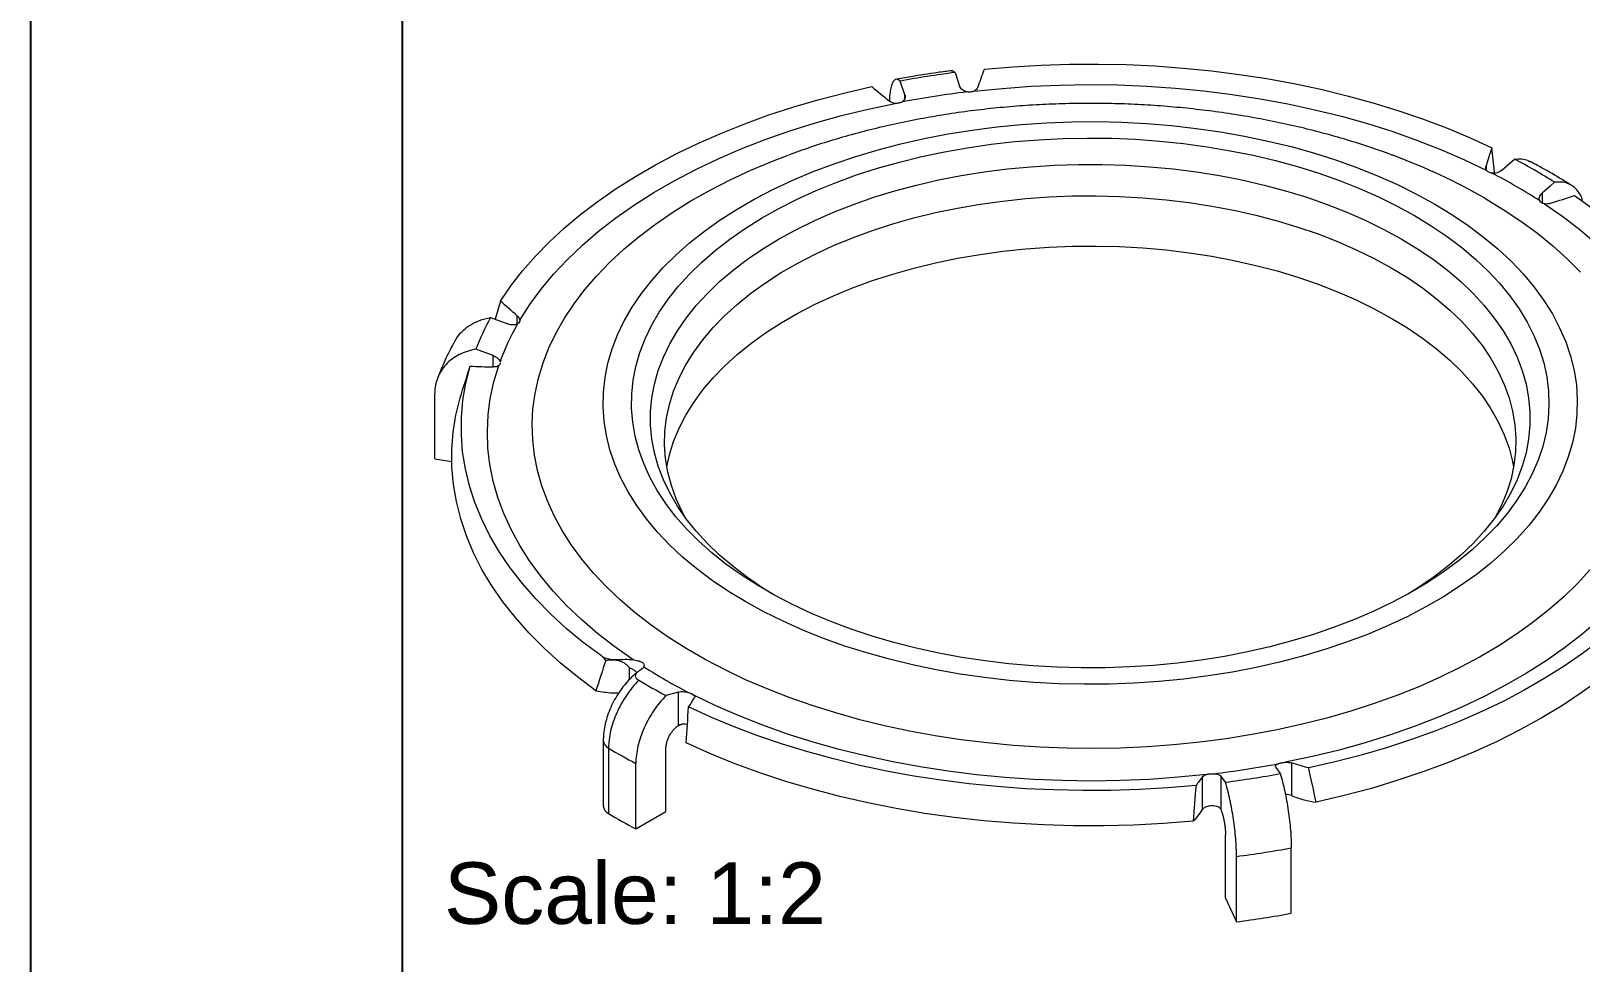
# Model space of a CAD drawing. Header units: millimetres. Extents: x 4187 to 4443, y 1230 to 1589.
# Drawn here: x 4186.7 to 4293.1, y 1303.1 to 1367.1 of the extents above; entities that cross this region are included whole.
import ezdxf

# ---------------------------------------------------------------- set-up
doc = ezdxf.new("R2010")
doc.units = ezdxf.units.MM
doc.styles.get("Standard").update_dxf_attribs({"font": 'arial.ttf'})

msp = doc.modelspace()

# ---------------------------------------------------------------- linework, layer by layer
at = {"color": 135, "lineweight": 25}
msp.add_line((4186.694, 1230.315), (4186.694, 1588.758), dxfattribs=at)
msp.add_line((4212.206, 1582.38), (4212.206, 1236.693))
at = {"color": 7, "linetype": 'Continuous', "lineweight": 15}
for p, q in [((4246.744, 1362.688), (4246.426, 1363.629)), ((4250.194, 1364.212), (4250.511, 1363.271)), ((4287.232, 1357.301), (4287.26, 1357.394)), ((4218.951, 1348.508), (4218.597, 1347.264)), ((4218.281, 1347.381), (4219.465, 1346.94)), ((4218.456, 1344.766), (4217.272, 1345.207)), ((4214.444, 1337.683), (4214.444, 1342.174)), ((4214.444, 1337.683), (4215.614, 1337.502)), ((4231.198, 1321.662), (4230.331, 1321.42)), ((4231.198, 1319.368), (4231.198, 1321.662)), ((4226.016, 1318.331), (4226.016, 1313.84)), ((4226.384, 1317.808), (4226.384, 1313.317)), ((4230.331, 1313.458), (4230.331, 1317.808)), ((4273.308, 1316.792), (4273.308, 1314.545)), ((4228.261, 1312.263), (4228.261, 1316.754)), ((4267.209, 1313.601), (4267.209, 1315.849)), ((4268.461, 1315.898), (4268.461, 1313.604)), ((4268.779, 1315.472), (4268.461, 1315.898)), ((4272.229, 1316.48), (4272.546, 1316.055)), ((4228.261, 1312.263), (4230.331, 1313.458)), ((4268.779, 1307.511), (4268.779, 1311.861)), ((4273.303, 1306.461), (4273.303, 1310.952)), ((4269.536, 1305.879), (4269.536, 1310.37)), ((4268.779, 1307.511), (4269.536, 1305.879))]:
    msp.add_line(p, q, dxfattribs=at)
at = {"color": 8, "linetype": 'Continuous', "lineweight": 15}
for p, q in [((4246.744, 1362.456), (4246.744, 1362.688)), ((4286.684, 1357.808), (4286.684, 1357.595)), ((4290.532, 1355.915), (4290.532, 1355.256)), ((4220.1, 1346.944), (4220.1, 1347.509)), ((4218.456, 1343.988), (4218.456, 1344.766)), ((4227.823, 1322.524), (4227.823, 1323.302))]:
    msp.add_line(p, q, dxfattribs=at)
at = {"color": 7, "linetype": 'Continuous', "lineweight": 15, "flags": 128}
for points in [[(4252.218, 1364.44), (4254.157, 1364.605), (4256.107, 1364.719), (4258.063, 1364.782), (4260.023, 1364.794), (4261.982, 1364.754), (4263.935, 1364.663), (4265.879, 1364.521), (4267.81, 1364.328), (4269.724, 1364.085), (4271.617, 1363.793), (4273.485, 1363.451), (4275.324, 1363.06), (4277.131, 1362.622), (4278.901, 1362.137), (4280.632, 1361.606), (4282.319, 1361.03), (4283.959, 1360.411), (4285.549, 1359.749), (4287.085, 1359.047)], [(4218.951, 1348.508), (4219.673, 1349.559), (4220.477, 1350.591), (4221.361, 1351.601), (4222.324, 1352.586), (4223.362, 1353.546), (4224.475, 1354.477), (4225.66, 1355.378), (4226.915, 1356.247), (4228.236, 1357.082), (4229.622, 1357.882), (4231.069, 1358.645), (4232.575, 1359.369), (4234.136, 1360.054), (4235.749, 1360.696), (4237.41, 1361.296), (4239.117, 1361.851), (4240.866, 1362.362), (4242.654, 1362.826), (4244.475, 1363.243)], [(4251.49, 1362.932), (4253.45, 1363.126), (4255.424, 1363.266), (4257.407, 1363.351), (4259.395, 1363.382), (4261.383, 1363.357), (4263.366, 1363.276), (4265.341, 1363.142), (4267.302, 1362.952), (4269.246, 1362.709), (4271.167, 1362.411), (4273.06, 1362.061), (4274.923, 1361.659), (4276.75, 1361.206), (4278.537, 1360.703), (4280.281, 1360.151), (4281.976, 1359.551), (4283.62, 1358.905), (4285.208, 1358.214), (4286.737, 1357.48)], [(4220.282, 1347.2), (4220.971, 1348.277), (4221.747, 1349.334), (4222.611, 1350.368), (4223.56, 1351.377), (4224.592, 1352.358), (4225.704, 1353.31), (4226.893, 1354.23), (4228.158, 1355.116), (4229.495, 1355.966), (4230.901, 1356.777), (4232.373, 1357.549), (4233.908, 1358.279), (4235.501, 1358.966), (4237.15, 1359.608), (4238.85, 1360.204), (4240.598, 1360.751), (4242.389, 1361.25), (4244.219, 1361.699), (4246.085, 1362.096)], [(4283.156, 1355.179), (4284.344, 1354.457), (4285.465, 1353.701), (4286.517, 1352.913), (4287.498, 1352.095), (4288.404, 1351.248), (4289.234, 1350.376), (4289.985, 1349.48), (4290.655, 1348.563), (4291.242, 1347.628), (4291.745, 1346.676), (4292.162, 1345.71), (4292.493, 1344.734), (4292.737, 1343.749), (4292.892, 1342.757), (4292.958, 1341.763), (4292.936, 1340.768), (4292.825, 1339.775), (4292.626, 1338.786), (4292.339, 1337.805), (4291.964, 1336.834), (4291.504, 1335.875), (4290.959, 1334.931), (4290.33, 1334.004), (4289.619, 1333.098), (4288.829, 1332.213), (4287.96, 1331.354), (4287.017, 1330.521), (4286, 1329.717), (4284.913, 1328.945), (4283.758, 1328.206), (4282.539, 1327.502), (4281.259, 1326.836), (4279.921, 1326.208), (4278.529, 1325.621), (4277.087, 1325.076), (4275.598, 1324.575), (4274.066, 1324.119), (4272.495, 1323.709), (4270.89, 1323.346), (4269.255, 1323.031), (4267.594, 1322.765), (4265.911, 1322.549), (4264.211, 1322.383), (4262.499, 1322.268), (4260.779, 1322.204), (4259.055, 1322.191), (4257.333, 1322.23), (4255.616, 1322.319), (4253.909, 1322.46), (4252.217, 1322.651), (4250.545, 1322.892), (4248.896, 1323.182), (4247.275, 1323.521), (4245.687, 1323.908), (4244.135, 1324.341), (4242.624, 1324.82), (4241.158, 1325.343), (4239.74, 1325.91), (4238.375, 1326.517), (4237.066, 1327.164), (4235.816, 1327.85), (4234.629, 1328.571), (4233.507, 1329.327), (4232.455, 1330.115), (4231.474, 1330.934), (4230.568, 1331.78), (4229.738, 1332.652), (4228.988, 1333.548), (4228.318, 1334.465), (4227.73, 1335.401), (4227.227, 1336.353), (4226.81, 1337.318), (4226.479, 1338.295), (4226.236, 1339.28), (4226.08, 1340.271), (4226.014, 1341.265), (4226.036, 1342.261), (4226.147, 1343.254), (4226.346, 1344.242), (4226.633, 1345.223), (4227.008, 1346.195), (4227.468, 1347.154), (4228.014, 1348.098), (4228.642, 1349.024), (4229.353, 1349.931), (4230.143, 1350.815), (4231.012, 1351.675), (4231.956, 1352.508), (4232.972, 1353.311), (4234.06, 1354.084), (4235.214, 1354.823), (4236.433, 1355.526), (4237.713, 1356.193), (4239.051, 1356.82), (4240.443, 1357.407), (4241.885, 1357.952), (4243.374, 1358.453), (4244.906, 1358.91), (4246.477, 1359.32), (4248.082, 1359.683), (4249.717, 1359.998), (4251.378, 1360.264), (4253.061, 1360.48), (4254.761, 1360.645), (4256.473, 1360.761), (4258.193, 1360.825), (4259.917, 1360.837), (4261.64, 1360.799), (4263.356, 1360.709), (4265.063, 1360.569), (4266.755, 1360.378), (4268.427, 1360.137), (4270.076, 1359.846), (4271.697, 1359.507), (4273.285, 1359.121), (4274.837, 1358.687), (4276.348, 1358.208), (4277.814, 1357.685), (4279.232, 1357.119), (4280.597, 1356.511), (4281.907, 1355.864), (4283.156, 1355.179)], [(4281.778, 1354.383), (4282.923, 1353.686), (4284.003, 1352.955), (4285.015, 1352.192), (4285.955, 1351.399), (4286.822, 1350.579), (4287.613, 1349.734), (4288.325, 1348.865), (4288.957, 1347.976), (4289.506, 1347.069), (4289.973, 1346.147), (4290.354, 1345.212), (4290.649, 1344.266), (4290.857, 1343.313), (4290.977, 1342.355), (4291.01, 1341.394), (4290.955, 1340.434), (4290.813, 1339.477), (4290.583, 1338.525), (4290.266, 1337.582), (4289.864, 1336.65), (4289.377, 1335.731), (4288.806, 1334.828), (4288.154, 1333.944), (4287.422, 1333.081), (4286.613, 1332.242), (4285.727, 1331.428), (4284.768, 1330.643), (4283.739, 1329.888), (4282.643, 1329.165), (4281.481, 1328.477), (4280.259, 1327.825), (4278.979, 1327.211), (4277.644, 1326.637), (4276.258, 1326.105), (4274.826, 1325.615), (4273.351, 1325.17), (4271.838, 1324.77), (4270.29, 1324.417), (4268.712, 1324.112), (4267.108, 1323.855), (4265.483, 1323.648), (4263.841, 1323.49), (4262.188, 1323.382), (4260.526, 1323.325), (4258.862, 1323.319), (4257.199, 1323.363), (4255.543, 1323.458), (4253.898, 1323.603), (4252.268, 1323.799), (4250.659, 1324.043), (4249.074, 1324.337), (4247.518, 1324.678), (4245.996, 1325.066), (4244.511, 1325.5), (4243.068, 1325.978), (4241.67, 1326.5), (4240.322, 1327.064), (4239.028, 1327.668), (4237.791, 1328.31), (4236.614, 1328.99), (4235.501, 1329.704), (4234.455, 1330.451), (4233.478, 1331.229), (4232.574, 1332.036), (4231.745, 1332.869), (4230.993, 1333.726), (4230.321, 1334.605), (4229.73, 1335.504), (4229.222, 1336.418), (4228.798, 1337.348), (4228.46, 1338.288), (4228.209, 1339.238), (4228.044, 1340.194), (4227.967, 1341.154), (4227.978, 1342.115), (4228.077, 1343.074), (4228.263, 1344.029), (4228.537, 1344.976), (4228.896, 1345.914), (4229.341, 1346.84), (4229.87, 1347.751), (4230.482, 1348.645), (4231.174, 1349.519), (4231.945, 1350.37), (4232.793, 1351.197), (4233.715, 1351.996), (4234.71, 1352.767), (4235.773, 1353.506), (4236.902, 1354.212), (4238.095, 1354.882), (4239.346, 1355.515), (4240.654, 1356.109), (4242.015, 1356.663), (4243.424, 1357.174), (4244.878, 1357.642), (4246.373, 1358.064), (4247.904, 1358.441), (4249.468, 1358.77), (4251.059, 1359.051), (4252.674, 1359.283), (4254.308, 1359.466), (4255.956, 1359.599), (4257.615, 1359.681), (4259.278, 1359.713), (4260.942, 1359.694), (4262.602, 1359.624), (4264.253, 1359.504), (4265.891, 1359.334), (4267.511, 1359.114), (4269.109, 1358.845), (4270.68, 1358.527), (4272.22, 1358.163), (4273.724, 1357.751), (4275.188, 1357.295), (4276.609, 1356.795), (4277.982, 1356.252), (4279.304, 1355.668), (4280.57, 1355.044), (4281.778, 1354.383)], [(4293.822, 1330.061), (4292.963, 1329.122), (4292.028, 1328.208), (4291.017, 1327.32), (4289.935, 1326.462), (4288.782, 1325.635), (4287.561, 1324.841), (4286.277, 1324.081), (4284.93, 1323.358), (4283.525, 1322.672), (4282.065, 1322.027), (4280.553, 1321.422), (4278.992, 1320.861), (4277.386, 1320.343), (4275.74, 1319.87), (4274.056, 1319.443), (4272.338, 1319.063), (4270.591, 1318.732), (4268.818, 1318.449), (4267.024, 1318.215), (4265.213, 1318.031), (4263.388, 1317.898), (4261.554, 1317.815), (4259.716, 1317.783), (4257.877, 1317.803), (4256.042, 1317.872), (4254.215, 1317.993), (4252.399, 1318.164), (4250.601, 1318.385), (4248.822, 1318.656), (4247.068, 1318.976), (4245.343, 1319.344), (4243.65, 1319.759), (4241.994, 1320.22), (4240.378, 1320.727), (4238.805, 1321.278), (4237.281, 1321.872), (4235.807, 1322.507), (4234.388, 1323.183), (4233.027, 1323.896), (4231.726, 1324.647), (4230.489, 1325.433), (4229.319, 1326.252), (4228.219, 1327.103), (4227.19, 1327.983), (4226.236, 1328.891), (4225.358, 1329.824), (4224.558, 1330.78), (4223.839, 1331.757), (4223.202, 1332.753), (4222.649, 1333.766), (4222.18, 1334.792), (4221.797, 1335.831), (4221.5, 1336.879), (4221.291, 1337.934), (4221.17, 1338.993), (4221.137, 1340.055), (4221.192, 1341.116), (4221.335, 1342.175), (4221.566, 1343.228), (4221.884, 1344.274), (4222.289, 1345.309), (4222.779, 1346.333), (4223.354, 1347.341), (4224.011, 1348.333), (4224.751, 1349.305), (4225.57, 1350.256), (4226.467, 1351.183), (4227.44, 1352.083), (4228.487, 1352.956), (4229.606, 1353.799), (4230.792, 1354.611), (4232.045, 1355.388), (4233.361, 1356.13), (4234.737, 1356.834), (4236.171, 1357.499), (4237.657, 1358.125), (4238.738, 1358.541)], [(4237.66, 1328.382), (4236.988, 1328.801), (4235.928, 1329.521), (4234.938, 1330.273), (4234.019, 1331.056), (4233.175, 1331.865), (4232.408, 1332.7), (4231.721, 1333.558), (4231.115, 1334.436), (4230.592, 1335.331), (4230.155, 1336.242), (4229.803, 1337.165), (4229.538, 1338.097), (4229.361, 1339.037), (4229.272, 1339.98), (4229.272, 1340.925), (4229.361, 1341.869), (4229.538, 1342.808), (4229.803, 1343.741), (4230.155, 1344.664), (4230.592, 1345.574), (4231.115, 1346.47), (4231.721, 1347.348), (4232.408, 1348.205), (4233.175, 1349.04), (4234.019, 1349.85), (4234.938, 1350.632), (4235.928, 1351.384), (4236.988, 1352.105), (4238.114, 1352.791), (4239.302, 1353.441), (4240.55, 1354.052), (4241.853, 1354.624), (4243.208, 1355.155), (4244.611, 1355.642), (4246.057, 1356.084), (4247.542, 1356.481), (4249.063, 1356.831), (4250.614, 1357.133), (4252.192, 1357.386), (4253.79, 1357.589), (4255.406, 1357.742), (4257.033, 1357.844), (4258.668, 1357.895), (4260.305, 1357.895), (4261.939, 1357.844), (4263.566, 1357.742), (4265.182, 1357.589), (4266.781, 1357.386), (4268.358, 1357.133), (4269.909, 1356.831), (4271.43, 1356.481), (4272.915, 1356.084), (4274.362, 1355.642), (4275.764, 1355.155), (4277.119, 1354.624), (4278.422, 1354.052), (4279.67, 1353.441), (4280.858, 1352.791)], [(4287.774, 1357.507), (4288.331, 1357.994), (4288.641, 1358.265)], [(4291.399, 1356.673), (4291.088, 1356.402), (4290.532, 1355.915)], [(4231.698, 1333.588), (4231.452, 1334.042), (4231.035, 1334.941), (4230.704, 1335.852), (4230.461, 1336.772), (4230.305, 1337.698), (4230.239, 1338.628), (4230.261, 1339.558), (4230.372, 1340.487), (4230.571, 1341.41), (4230.859, 1342.326), (4231.233, 1343.231), (4231.693, 1344.123), (4232.237, 1344.999), (4232.864, 1345.856), (4233.572, 1346.692), (4234.359, 1347.504), (4235.222, 1348.29), (4236.158, 1349.047), (4237.166, 1349.774), (4238.241, 1350.467), (4239.381, 1351.125), (4240.582, 1351.746), (4241.84, 1352.327), (4243.152, 1352.868), (4244.513, 1353.366), (4245.92, 1353.82), (4247.369, 1354.229), (4248.853, 1354.591), (4250.371, 1354.905), (4251.916, 1355.171), (4253.484, 1355.387), (4255.07, 1355.553), (4256.669, 1355.668), (4258.277, 1355.732), (4259.889, 1355.745), (4261.5, 1355.706), (4263.104, 1355.616), (4264.698, 1355.476), (4266.275, 1355.285), (4267.832, 1355.044), (4269.364, 1354.754), (4270.865, 1354.416), (4272.333, 1354.03), (4273.761, 1353.599), (4275.145, 1353.123), (4276.483, 1352.603), (4277.768, 1352.041), (4278.998, 1351.44), (4280.169, 1350.8)], [(4286.604, 1355.577), (4287.873, 1354.808), (4289.076, 1354.005), (4290.212, 1353.17), (4291.277, 1352.304), (4292.269, 1351.41), (4293.185, 1350.49)], [(4290.694, 1355.196), (4291.965, 1354.313), (4293.162, 1353.396), (4294.281, 1352.447), (4295.321, 1351.469), (4296.277, 1350.462), (4297.149, 1349.43), (4297.934, 1348.376), (4298.63, 1347.3), (4299.236, 1346.207), (4299.751, 1345.098), (4300.173, 1343.976), (4300.501, 1342.844), (4300.735, 1341.704), (4300.874, 1340.559), (4300.917, 1339.411), (4300.865, 1338.264), (4300.717, 1337.119), (4300.475, 1335.979), (4300.138, 1334.848)], [(4292.753, 1355.775), (4293.97, 1354.888), (4295.116, 1353.97), (4296.188, 1353.023), (4297.186, 1352.049), (4298.105, 1351.05), (4298.946, 1350.028), (4299.705, 1348.985), (4300.381, 1347.924), (4300.974, 1346.845), (4301.481, 1345.753), (4301.902, 1344.648), (4302.236, 1343.533), (4302.482, 1342.411), (4302.639, 1341.283), (4302.708, 1340.152), (4302.688, 1339.021), (4302.579, 1337.891), (4302.381, 1336.766), (4302.096, 1335.647)], [(4230.389, 1337.136), (4230.571, 1337.96), (4230.859, 1338.876), (4231.233, 1339.781), (4231.693, 1340.673), (4232.237, 1341.549), (4232.864, 1342.406), (4233.572, 1343.242), (4234.359, 1344.054), (4235.222, 1344.84), (4236.158, 1345.597), (4237.166, 1346.324), (4238.241, 1347.017), (4239.381, 1347.675), (4240.582, 1348.296), (4241.84, 1348.877), (4243.152, 1349.418), (4244.513, 1349.916), (4245.92, 1350.37), (4247.369, 1350.779), (4248.853, 1351.141), (4250.371, 1351.455), (4251.916, 1351.721), (4253.484, 1351.937), (4255.07, 1352.103), (4256.669, 1352.218), (4258.277, 1352.282), (4259.889, 1352.295), (4261.5, 1352.256), (4263.104, 1352.167), (4264.698, 1352.026), (4266.275, 1351.835), (4267.832, 1351.594), (4269.364, 1351.304), (4270.865, 1350.966), (4272.333, 1350.581), (4273.761, 1350.149), (4275.145, 1349.673), (4276.483, 1349.153), (4277.768, 1348.592), (4278.998, 1347.99), (4280.169, 1347.351)], [(4280.858, 1352.791), (4281.984, 1352.105), (4283.044, 1351.384), (4284.034, 1350.632), (4284.953, 1349.85), (4285.797, 1349.04), (4286.564, 1348.205), (4287.251, 1347.348), (4287.857, 1346.47), (4288.38, 1345.574), (4288.818, 1344.664), (4289.17, 1343.741), (4289.434, 1342.808), (4289.611, 1341.869), (4289.7, 1340.925), (4289.7, 1339.98), (4289.611, 1339.037), (4289.434, 1338.097), (4289.17, 1337.165), (4288.818, 1336.242), (4288.38, 1335.331), (4287.857, 1334.436), (4287.251, 1333.558), (4286.564, 1332.7), (4285.797, 1331.865), (4284.953, 1331.056), (4284.034, 1330.273), (4283.044, 1329.521), (4281.984, 1328.801), (4281.312, 1328.382)], [(4280.169, 1350.8), (4281.277, 1350.125), (4282.319, 1349.415), (4283.291, 1348.672), (4284.191, 1347.9), (4285.016, 1347.101), (4285.764, 1346.277), (4286.432, 1345.43), (4287.018, 1344.563), (4287.52, 1343.679), (4287.937, 1342.78), (4288.268, 1341.869), (4288.511, 1340.949), (4288.667, 1340.023), (4288.733, 1339.093), (4288.711, 1338.163), (4288.6, 1337.234), (4288.401, 1336.311), (4288.114, 1335.395), (4287.739, 1334.49), (4287.279, 1333.598), (4287.274, 1333.588)], [(4280.169, 1347.351), (4281.277, 1346.675), (4282.319, 1345.965), (4283.291, 1345.222), (4284.191, 1344.451), (4285.016, 1343.651), (4285.764, 1342.827), (4286.432, 1341.98), (4287.018, 1341.113), (4287.52, 1340.229), (4287.937, 1339.33), (4288.268, 1338.419), (4288.511, 1337.499), (4288.583, 1337.136)], [(4225.897, 1324.136), (4224.651, 1325.069), (4223.482, 1326.034), (4222.393, 1327.03), (4221.387, 1328.055), (4220.466, 1329.106), (4219.632, 1330.181), (4218.887, 1331.278), (4218.232, 1332.393), (4217.669, 1333.525), (4217.199, 1334.672), (4216.824, 1335.829), (4216.543, 1336.996), (4216.358, 1338.169), (4216.27, 1339.346), (4216.277, 1340.524), (4216.381, 1341.7), (4216.581, 1342.872), (4216.876, 1344.038)], [(4228.066, 1323.874), (4226.817, 1324.754), (4225.642, 1325.668), (4224.544, 1326.613), (4223.524, 1327.587), (4222.586, 1328.588), (4221.732, 1329.614), (4220.963, 1330.662), (4220.281, 1331.73), (4219.688, 1332.815), (4219.185, 1333.916), (4218.774, 1335.029), (4218.454, 1336.152), (4218.228, 1337.283), (4218.095, 1338.418), (4218.055, 1339.556), (4218.11, 1340.694), (4218.258, 1341.829), (4218.5, 1342.958), (4218.834, 1344.08)], [(4225.521, 1321.753), (4224.251, 1322.694), (4223.06, 1323.668), (4221.95, 1324.673), (4220.922, 1325.707), (4219.981, 1326.768), (4219.126, 1327.853), (4218.361, 1328.96), (4217.687, 1330.087), (4217.106, 1331.231), (4216.619, 1332.39), (4216.226, 1333.56), (4215.93, 1334.74), (4215.73, 1335.926), (4215.626, 1337.117), (4215.62, 1338.309), (4215.712, 1339.5), (4215.9, 1340.687), (4216.184, 1341.868)], [(4298.69, 1331.728), (4298.002, 1330.651), (4297.225, 1329.594), (4296.361, 1328.56), (4295.412, 1327.551), (4294.38, 1326.57), (4293.268, 1325.618), (4292.079, 1324.698), (4290.814, 1323.812), (4289.477, 1322.962), (4288.071, 1322.151), (4286.599, 1321.379), (4285.064, 1320.649), (4283.471, 1319.962), (4281.822, 1319.32), (4280.122, 1318.724), (4278.375, 1318.177), (4276.584, 1317.678), (4274.753, 1317.229), (4272.887, 1316.832)], [(4300.021, 1331.177), (4299.299, 1330.125), (4298.495, 1329.093), (4297.611, 1328.084), (4296.649, 1327.098), (4295.61, 1326.139), (4294.497, 1325.208), (4293.312, 1324.307), (4292.057, 1323.438), (4290.736, 1322.602), (4289.35, 1321.802), (4287.903, 1321.039), (4286.397, 1320.315), (4284.837, 1319.631), (4283.224, 1318.988), (4281.562, 1318.389), (4279.855, 1317.833), (4278.106, 1317.323), (4276.319, 1316.859), (4274.497, 1316.442)], [(4300.521, 1328.822), (4299.745, 1327.718), (4298.88, 1326.635), (4297.927, 1325.578), (4296.89, 1324.547), (4295.769, 1323.546), (4294.568, 1322.576), (4293.289, 1321.64), (4291.936, 1320.739), (4290.51, 1319.877), (4289.016, 1319.054), (4287.457, 1318.272), (4285.835, 1317.534), (4284.155, 1316.841), (4282.421, 1316.194), (4280.635, 1315.595), (4278.803, 1315.045), (4276.928, 1314.546), (4275.014, 1314.098)], [(4267.482, 1315.996), (4265.522, 1315.802), (4263.549, 1315.662), (4261.565, 1315.577), (4259.578, 1315.546), (4257.59, 1315.572), (4255.606, 1315.652), (4253.631, 1315.786), (4251.67, 1315.976), (4249.726, 1316.22), (4247.806, 1316.517), (4245.912, 1316.867), (4244.049, 1317.269), (4242.222, 1317.722), (4240.435, 1318.225), (4238.691, 1318.777), (4236.996, 1319.377), (4235.352, 1320.023), (4233.764, 1320.714), (4232.235, 1321.448)], [(4266.754, 1315.244), (4264.815, 1315.079), (4262.865, 1314.965), (4260.909, 1314.903), (4258.949, 1314.891), (4256.991, 1314.931), (4255.037, 1315.022), (4253.093, 1315.163), (4251.162, 1315.356), (4249.248, 1315.599), (4247.355, 1315.892), (4245.487, 1316.234), (4243.648, 1316.624), (4241.841, 1317.063), (4240.071, 1317.548), (4238.34, 1318.079), (4236.653, 1318.654), (4235.013, 1319.274), (4233.423, 1319.935), (4231.887, 1320.638)], [(4266.556, 1312.789), (4264.511, 1312.625), (4262.454, 1312.516), (4260.391, 1312.464), (4258.326, 1312.467), (4256.264, 1312.527), (4254.208, 1312.642), (4252.165, 1312.813), (4250.137, 1313.04), (4248.13, 1313.321), (4246.149, 1313.657), (4244.197, 1314.046), (4242.279, 1314.487), (4240.399, 1314.981), (4238.561, 1315.524), (4236.77, 1316.117), (4235.028, 1316.759), (4233.342, 1317.446), (4231.713, 1318.179)]]:
    msp.add_lwpolyline(points, dxfattribs=at)
at = {"color": 7, "linetype": 'Continuous', "lineweight": 15}
for centre, radius, start, end in [((4258.99, 1294.879), 69.889, 97.23032, 100.35576), ((4259.012, 1296.382), 66.974, 96.8468, 100.73928), ((4265.767, 1319.124), 41.988, 60.24765, 69.61236), ((4269.237, 1322.573), 39.047, 57.21359, 62.79179), ((4269.665, 1322.21), 40.744, 57.76319, 62.24219), ((4233.529, 1338.982), 17.408, 151.15291, 159.05016), ((4234.615, 1338.643), 16.692, 150.18502, 160.01805), ((4249.847, 1356.557), 39.278, 237.61105, 242.78117), ((4249.755, 1358.283), 41.667, 239.26489, 242.21435), ((4249.062, 1355.999), 44.417, 239.29803, 242.07587), ((4259.96, 1382.546), 66.974, 276.8468, 280.73928), ((4259.983, 1384.806), 69.889, 277.23032, 280.35576), ((4226.659, 1313.901), 0.645, 185.41792, 244.78531), ((4249.062, 1351.508), 44.417, 239.29803, 242.07587), ((4260.017, 1384.382), 74.622, 277.32946, 280.25662), ((4260.017, 1379.891), 74.622, 277.32946, 280.25662)]:
    msp.add_arc(centre, radius, start, end, dxfattribs=at)
at = {"color": 8, "linetype": 'Continuous', "lineweight": 15}
msp.add_arc((4226.658, 1318.392), 0.645, 185.25429, 244.79922, dxfattribs=at)
at = {"color": 7, "linetype": 'Continuous', "lineweight": 15}
for points, knots in [([(4246.426, 1363.629), (4246.367, 1363.676), (4246.245, 1363.769), (4246.084, 1363.749), (4245.942, 1363.609), (4245.827, 1363.346), (4245.742, 1362.958), (4245.692, 1362.592), (4245.686, 1362.321), (4245.684, 1362.251)], [0, 0, 0, 0, 0.15511795, 0.31473117, 0.46985015, 0.62947354, 0.78448486, 0.94399822, 1, 1, 1, 1]), ([(4249.993, 1364.342), (4249.662, 1364.299), (4248.709, 1364.174), (4247.402, 1363.973), (4246.434, 1363.8), (4246.076, 1363.736)], [0, 0, 0, 0, 0.2509342, 0.7231068, 1, 1, 1, 1]), ([(4249.926, 1364.318), (4249.947, 1364.325), (4250.027, 1364.352), (4250.123, 1364.272), (4250.194, 1364.212)], [0, 0, 0, 0, 0.2565183, 1, 1, 1, 1]), ([(4246.744, 1362.688), (4246.76, 1362.641), (4246.767, 1362.593), (4246.765, 1362.498), (4246.755, 1362.451), (4246.7, 1362.318), (4246.629, 1362.239), (4246.532, 1362.182)], [0, 0, 0, 0, 0.25, 0.25, 0.5, 0.5, 1, 1, 1, 1]), ([(4251.028, 1362.878), (4250.903, 1362.9), (4250.789, 1362.95), (4250.608, 1363.088), (4250.543, 1363.176), (4250.511, 1363.271)], [0, 0, 0, 0, 0.5, 0.5, 1, 1, 1, 1]), ([(4251.49, 1362.932), (4251.422, 1362.9), (4251.347, 1362.88), (4251.189, 1362.861), (4251.107, 1362.864), (4251.028, 1362.878)], [0, 0, 0, 0, 0.5, 0.5, 1, 1, 1, 1]), ([(4280.382, 1358.482), (4280.309, 1358.511), (4279.713, 1358.744), (4278.559, 1359.137), (4276.921, 1359.656), (4275.25, 1360.121), (4273.552, 1360.539), (4271.831, 1360.908), (4270.089, 1361.227), (4268.329, 1361.496), (4266.554, 1361.717), (4264.767, 1361.887), (4262.972, 1362.008), (4261.171, 1362.08), (4259.368, 1362.101), (4257.564, 1362.073), (4255.764, 1361.995), (4253.97, 1361.868), (4252.185, 1361.691), (4250.413, 1361.464), (4248.656, 1361.188), (4246.916, 1360.862), (4245.198, 1360.488), (4243.504, 1360.064), (4241.837, 1359.59), (4240.249, 1359.088), (4239.236, 1358.72), (4238.755, 1358.545)], [0, 0, 0, 0, 0.0059183, 0.0478601, 0.0897277, 0.1315175, 0.1732297, 0.2148679, 0.2564378, 0.297947, 0.3394042, 0.380819, 0.4222016, 0.4635627, 0.504913, 0.5462637, 0.5876239, 0.6290032, 0.6704128, 0.711864, 0.7533677, 0.7949347, 0.8365753, 0.8782989, 0.9201138, 0.9620269, 1, 1, 1, 1]), ([(4246.532, 1362.182), (4246.47, 1362.146), (4246.399, 1362.121), (4246.246, 1362.091), (4246.166, 1362.087), (4246.085, 1362.096)], [0, 0, 0, 0, 0.5, 0.5, 1, 1, 1, 1]), ([(4287.09, 1357.3), (4287.014, 1357.309), (4286.945, 1357.33), (4286.824, 1357.392), (4286.774, 1357.432), (4286.737, 1357.48)], [0, 0, 0, 0, 0.5, 0.5, 1, 1, 1, 1]), ([(4287.774, 1357.507), (4287.731, 1357.469), (4287.682, 1357.435), (4287.575, 1357.376), (4287.517, 1357.352), (4287.338, 1357.297), (4287.209, 1357.284), (4287.09, 1357.3)], [0, 0, 0, 0, 0.25, 0.25, 0.5, 0.5, 1, 1, 1, 1]), ([(4288.641, 1358.265), (4288.804, 1358.275), (4289.134, 1358.296), (4289.493, 1358.223), (4289.666, 1358.115), (4289.712, 1358.086)], [0, 0, 0, 0, 0.4167245, 0.8455255, 1, 1, 1, 1]), ([(4292.576, 1356.449), (4292.357, 1356.586), (4291.684, 1357.005), (4290.732, 1357.556), (4289.983, 1357.957), (4289.719, 1358.099)], [0, 0, 0, 0, 0.2383374, 0.731808, 1, 1, 1, 1]), ([(4293.337, 1355.329), (4293.322, 1355.395), (4293.265, 1355.639), (4293.075, 1355.977), (4292.777, 1356.33), (4292.4, 1356.566), (4291.946, 1356.707), (4291.589, 1356.685), (4291.399, 1356.673)], [0, 0, 0, 0, 0.0662496, 0.24741636, 0.42858375, 0.60981839, 0.79105386, 1, 1, 1, 1]), ([(4290.381, 1355.4), (4290.338, 1355.478), (4290.33, 1355.569), (4290.384, 1355.749), (4290.445, 1355.839), (4290.532, 1355.915)], [0, 0, 0, 0, 0.5, 0.5, 1, 1, 1, 1]), ([(4290.694, 1355.196), (4290.622, 1355.211), (4290.558, 1355.236), (4290.451, 1355.306), (4290.409, 1355.35), (4290.381, 1355.4)], [0, 0, 0, 0, 0.5, 0.5, 1, 1, 1, 1]), ([(4215.815, 1345.738), (4215.873, 1345.846), (4216.026, 1346.135), (4216.398, 1346.527), (4216.908, 1346.907), (4217.531, 1347.214), (4218.021, 1347.323), (4218.281, 1347.381)], [0, 0, 0, 0, 0.1270161, 0.339441, 0.5459634, 0.7584651, 1, 1, 1, 1]), ([(4220.132, 1346.942), (4220.051, 1346.896), (4219.944, 1346.872), (4219.71, 1346.872), (4219.583, 1346.896), (4219.465, 1346.94)], [0, 0, 0, 0, 0.5, 0.5, 1, 1, 1, 1]), ([(4220.282, 1347.2), (4220.286, 1347.147), (4220.275, 1347.098), (4220.224, 1347.01), (4220.184, 1346.972), (4220.132, 1346.942)], [0, 0, 0, 0, 0.5, 0.5, 1, 1, 1, 1]), ([(4215.804, 1345.745), (4215.701, 1345.553), (4215.393, 1344.978), (4215, 1344.143), (4214.741, 1343.49), (4214.64, 1343.236)], [0, 0, 0, 0, 0.2331241, 0.7012583, 1, 1, 1, 1]), ([(4217.272, 1345.207), (4216.856, 1345.137), (4216.474, 1345.013), (4215.951, 1344.747), (4215.786, 1344.645), (4215.485, 1344.42), (4215.347, 1344.297), (4215.096, 1344.029), (4214.983, 1343.883), (4214.79, 1343.578), (4214.709, 1343.418), (4214.578, 1343.083), (4214.528, 1342.907), (4214.461, 1342.547), (4214.444, 1342.362), (4214.444, 1342.174)], [0, 0, 0, 0, 0.25, 0.25, 0.375, 0.375, 0.5, 0.5, 0.625, 0.625, 0.75, 0.75, 0.875, 0.875, 1, 1, 1, 1]), ([(4218.456, 1344.766), (4218.515, 1344.743), (4218.571, 1344.717), (4218.675, 1344.656), (4218.723, 1344.622), (4218.848, 1344.512), (4218.906, 1344.429), (4218.928, 1344.347)], [0, 0, 0, 0, 0.25, 0.25, 0.5, 0.5, 1, 1, 1, 1]), ([(4218.929, 1344.278), (4218.93, 1344.257), (4218.936, 1344.191), (4218.89, 1344.126), (4218.844, 1344.088), (4218.834, 1344.08)], [0, 0, 0, 0, 0.2724066, 0.8449423, 1, 1, 1, 1]), ([(4225.897, 1324.136), (4225.96, 1324.091), (4226.036, 1324.05), (4226.21, 1323.979), (4226.306, 1323.95), (4226.5, 1323.91), (4226.599, 1323.898), (4226.787, 1323.885), (4226.878, 1323.885), (4227.147, 1323.89), (4227.319, 1323.903), (4227.677, 1323.909), (4227.864, 1323.903), (4228.066, 1323.874)], [0, 0, 0, 0, 0.125, 0.125, 0.25, 0.25, 0.375, 0.375, 0.5, 0.5, 0.75, 0.75, 1, 1, 1, 1]), ([(4226.193, 1323.83), (4226.359, 1323.866), (4226.522, 1323.882), (4226.764, 1323.874), (4226.844, 1323.867), (4226.999, 1323.84), (4227.074, 1323.822), (4227.289, 1323.752), (4227.422, 1323.684), (4227.591, 1323.558), (4227.643, 1323.511), (4227.739, 1323.411), (4227.783, 1323.356), (4227.823, 1323.302)], [0, 0, 0, 0, 0.25, 0.25, 0.375, 0.375, 0.5, 0.5, 0.75, 0.75, 0.875, 0.875, 1, 1, 1, 1]), ([(4228.066, 1323.874), (4228.179, 1323.858), (4228.292, 1323.839), (4228.457, 1323.8), (4228.51, 1323.786), (4228.613, 1323.75), (4228.66, 1323.729), (4228.736, 1323.68), (4228.763, 1323.652), (4228.801, 1323.596), (4228.812, 1323.568), (4228.832, 1323.485), (4228.825, 1323.435), (4228.807, 1323.39)], [0, 0, 0, 0, 0.25, 0.25, 0.375, 0.375, 0.5, 0.5, 0.625, 0.625, 0.75, 0.75, 1, 1, 1, 1]), ([(4228.405, 1323.048), (4228.327, 1322.988), (4228.102, 1322.817), (4227.756, 1322.469), (4227.372, 1322.022), (4227.028, 1321.531), (4226.724, 1321.013), (4226.469, 1320.471), (4226.264, 1319.913), (4226.117, 1319.347), (4226.029, 1318.816), (4226.024, 1318.483), (4226.022, 1318.333)], [0, 0, 0, 0, 0.0559873, 0.1624147, 0.2699337, 0.3755815, 0.4818849, 0.5885656, 0.6948339, 0.8031886, 0.9116035, 1, 1, 1, 1]), ([(4228.46, 1322.468), (4228.307, 1322.313), (4228.16, 1322.149), (4227.876, 1321.801), (4227.74, 1321.618), (4227.487, 1321.242), (4227.368, 1321.049), (4227.146, 1320.65), (4227.043, 1320.443), (4226.859, 1320.031), (4226.778, 1319.824), (4226.637, 1319.409), (4226.577, 1319.199), (4226.432, 1318.58), (4226.384, 1318.185), (4226.384, 1317.808)], [0, 0, 0, 0, 0.125, 0.125, 0.25, 0.25, 0.375, 0.375, 0.5, 0.5, 0.625, 0.625, 0.75, 0.75, 1, 1, 1, 1]), ([(4228.54, 1323.145), (4228.467, 1323.104), (4228.402, 1323.06), (4228.297, 1322.963), (4228.257, 1322.91), (4228.227, 1322.822), (4228.223, 1322.792), (4228.227, 1322.729), (4228.237, 1322.696), (4228.289, 1322.598), (4228.357, 1322.529), (4228.46, 1322.468)], [0, 0, 0, 0, 0.25, 0.25, 0.5, 0.5, 0.625, 0.625, 0.75, 0.75, 1, 1, 1, 1]), ([(4225.521, 1321.753), (4225.891, 1321.689), (4226.4, 1321.599), (4226.936, 1321.596), (4227.083, 1321.596)], [0, 0, 0, 0, 0.7255431, 1, 1, 1, 1]), ([(4230.331, 1321.42), (4230.027, 1321.109), (4229.747, 1320.765), (4229.364, 1320.197), (4229.244, 1320), (4229.023, 1319.602), (4228.922, 1319.399), (4228.739, 1318.986), (4228.656, 1318.775), (4228.515, 1318.358), (4228.456, 1318.151), (4228.359, 1317.741), (4228.323, 1317.536), (4228.273, 1317.137), (4228.261, 1316.943), (4228.261, 1316.754)], [0, 0, 0, 0, 0.25, 0.25, 0.375, 0.375, 0.5, 0.5, 0.625, 0.625, 0.75, 0.75, 0.875, 0.875, 1, 1, 1, 1]), ([(4231.198, 1321.662), (4231.241, 1321.674), (4231.29, 1321.682), (4231.397, 1321.692), (4231.455, 1321.693), (4231.634, 1321.685), (4231.763, 1321.663), (4231.882, 1321.629)], [0, 0, 0, 0, 0.25, 0.25, 0.5, 0.5, 1, 1, 1, 1]), ([(4231.882, 1321.629), (4231.958, 1321.606), (4232.027, 1321.579), (4232.148, 1321.517), (4232.198, 1321.483), (4232.235, 1321.448)], [0, 0, 0, 0, 0.5, 0.5, 1, 1, 1, 1]), ([(4230.331, 1317.808), (4230.331, 1317.876), (4230.337, 1317.945), (4230.359, 1318.089), (4230.375, 1318.163), (4230.418, 1318.313), (4230.444, 1318.387), (4230.506, 1318.535), (4230.542, 1318.61), (4230.622, 1318.753), (4230.665, 1318.822), (4230.759, 1318.954), (4230.81, 1319.018), (4230.967, 1319.193), (4231.081, 1319.293), (4231.198, 1319.368)], [0, 0, 0, 0, 0.125, 0.125, 0.25, 0.25, 0.375, 0.375, 0.5, 0.5, 0.625, 0.625, 0.75, 0.75, 1, 1, 1, 1]), ([(4231.801, 1319.427), (4231.783, 1319.431), (4231.696, 1319.452), (4231.563, 1319.454), (4231.462, 1319.447), (4231.429, 1319.445)], [0, 0, 0, 0, 0.1534077, 0.7238244, 1, 1, 1, 1]), ([(4272.44, 1316.746), (4272.502, 1316.769), (4272.573, 1316.789), (4272.726, 1316.819), (4272.807, 1316.828), (4272.887, 1316.832)], [0, 0, 0, 0, 0.5, 0.5, 1, 1, 1, 1]), ([(4267.482, 1315.996), (4267.55, 1316.015), (4267.625, 1316.03), (4267.784, 1316.048), (4267.865, 1316.052), (4267.944, 1316.05)], [0, 0, 0, 0, 0.5, 0.5, 1, 1, 1, 1]), ([(4267.944, 1316.05), (4268.069, 1316.048), (4268.183, 1316.031), (4268.364, 1315.978), (4268.43, 1315.94), (4268.461, 1315.898)], [0, 0, 0, 0, 0.5, 0.5, 1, 1, 1, 1]), ([(4272.229, 1316.48), (4272.213, 1316.502), (4272.205, 1316.524), (4272.208, 1316.57), (4272.218, 1316.594), (4272.272, 1316.663), (4272.343, 1316.709), (4272.44, 1316.746)], [0, 0, 0, 0, 0.25, 0.25, 0.5, 0.5, 1, 1, 1, 1]), ([(4272.546, 1316.055), (4272.657, 1315.681), (4272.76, 1315.277), (4272.9, 1314.628), (4272.944, 1314.406), (4273.024, 1313.961), (4273.061, 1313.737), (4273.129, 1313.285), (4273.159, 1313.056), (4273.211, 1312.61), (4273.232, 1312.391), (4273.267, 1311.96), (4273.281, 1311.747), (4273.299, 1311.337), (4273.303, 1311.141), (4273.303, 1310.952)], [0, 0, 0, 0, 0.25, 0.25, 0.375, 0.375, 0.5, 0.5, 0.625, 0.625, 0.75, 0.75, 0.875, 0.875, 1, 1, 1, 1]), ([(4269.536, 1310.37), (4269.536, 1310.746), (4269.519, 1311.151), (4269.466, 1311.802), (4269.444, 1312.025), (4269.392, 1312.47), (4269.363, 1312.694), (4269.296, 1313.146), (4269.258, 1313.375), (4269.177, 1313.821), (4269.134, 1314.039), (4269.041, 1314.469), (4268.992, 1314.681), (4268.888, 1315.089), (4268.834, 1315.285), (4268.779, 1315.472)], [0, 0, 0, 0, 0.25, 0.25, 0.375, 0.375, 0.5, 0.5, 0.625, 0.625, 0.75, 0.75, 0.875, 0.875, 1, 1, 1, 1]), ([(4268.336, 1313.736), (4268.262, 1313.775), (4268.163, 1313.807), (4267.94, 1313.841), (4267.817, 1313.843), (4267.587, 1313.815), (4267.478, 1313.786), (4267.304, 1313.705), (4267.241, 1313.654), (4267.209, 1313.601)], [0, 0, 0, 0, 0.25, 0.25, 0.5, 0.5, 0.75, 0.75, 1, 1, 1, 1]), ([(4268.461, 1313.604), (4268.483, 1313.554), (4268.504, 1313.499), (4268.545, 1313.378), (4268.565, 1313.312), (4268.603, 1313.172), (4268.622, 1313.099), (4268.656, 1312.948), (4268.672, 1312.868), (4268.701, 1312.708), (4268.714, 1312.628), (4268.737, 1312.466), (4268.747, 1312.384), (4268.77, 1312.148), (4268.779, 1311.996), (4268.779, 1311.861)], [0, 0, 0, 0, 0.125, 0.125, 0.25, 0.25, 0.375, 0.375, 0.5, 0.5, 0.625, 0.625, 0.75, 0.75, 1, 1, 1, 1]), ([(4273.308, 1314.545), (4273.251, 1314.563), (4273.137, 1314.6), (4272.985, 1314.622), (4272.906, 1314.616), (4272.9, 1314.616)], [0, 0, 0, 0, 0.4793924, 0.9588925, 1, 1, 1, 1]), ([(4273.308, 1314.545), (4273.454, 1314.485), (4273.599, 1314.431), (4273.888, 1314.334), (4274.033, 1314.29), (4274.464, 1314.177), (4274.743, 1314.125), (4275.014, 1314.098)], [0, 0, 0, 0, 0.25, 0.25, 0.5, 0.5, 1, 1, 1, 1])]:
    msp.add_open_spline(points, degree=3, knots=knots, dxfattribs=at)
for points in [[(4251.764, 1363.21), (4251.915, 1363.62), (4252.067, 1364.03), (4252.218, 1364.44)], [(4244.475, 1363.243), (4244.872, 1362.917), (4245.268, 1362.591), (4245.664, 1362.266)], [(4251.764, 1363.21), (4251.721, 1363.094), (4251.624, 1362.994), (4251.49, 1362.932)], [(4246.085, 1362.096), (4245.926, 1362.113), (4245.776, 1362.174), (4245.664, 1362.266)], [(4287.085, 1359.047), (4286.951, 1358.634), (4286.818, 1358.221), (4286.684, 1357.808)], [(4287.26, 1357.394), (4287.201, 1357.946), (4287.143, 1358.496), (4287.085, 1359.047)], [(4286.737, 1357.48), (4286.664, 1357.574), (4286.646, 1357.691), (4286.684, 1357.808)], [(4291.149, 1355.23), (4290.998, 1355.179), (4290.835, 1355.166), (4290.694, 1355.196)], [(4291.149, 1355.23), (4291.684, 1355.411), (4292.219, 1355.593), (4292.753, 1355.775)], [(4220.1, 1347.509), (4219.717, 1347.841), (4219.334, 1348.174), (4218.951, 1348.508)], [(4220.1, 1347.509), (4220.209, 1347.415), (4220.275, 1347.305), (4220.282, 1347.2)], [(4216.184, 1341.868), (4216.415, 1342.591), (4216.645, 1343.315), (4216.876, 1344.038)], [(4216.876, 1344.038), (4217.406, 1344.021), (4217.936, 1344.004), (4218.466, 1343.987)], [(4218.834, 1344.08), (4218.748, 1344.015), (4218.616, 1343.983), (4218.466, 1343.987)], [(4226.193, 1323.83), (4225.969, 1323.138), (4225.744, 1322.445), (4225.521, 1321.753)], [(4226.193, 1323.83), (4226.103, 1323.954), (4226.005, 1324.059), (4225.897, 1324.136)], [(4228.807, 1323.39), (4228.768, 1323.291), (4228.664, 1323.215), (4228.54, 1323.145)], [(4231.887, 1320.638), (4232.021, 1320.841), (4232.154, 1321.046), (4232.288, 1321.251)], [(4232.235, 1321.448), (4232.308, 1321.379), (4232.326, 1321.308), (4232.288, 1321.251)], [(4231.713, 1318.179), (4231.771, 1318.998), (4231.829, 1319.818), (4231.887, 1320.638)], [(4231.198, 1319.368), (4231.264, 1319.411), (4231.342, 1319.436), (4231.429, 1319.445)], [(4272.887, 1316.832), (4273.046, 1316.84), (4273.196, 1316.826), (4273.308, 1316.792)], [(4274.497, 1316.442), (4274.101, 1316.558), (4273.704, 1316.675), (4273.308, 1316.792)], [(4267.209, 1315.849), (4267.057, 1315.647), (4266.905, 1315.445), (4266.754, 1315.244)], [(4267.209, 1315.849), (4267.252, 1315.906), (4267.348, 1315.959), (4267.482, 1315.996)], [(4275.014, 1314.098), (4274.842, 1314.879), (4274.67, 1315.66), (4274.497, 1316.442)], [(4266.754, 1315.244), (4266.688, 1314.426), (4266.622, 1313.607), (4266.556, 1312.789)], [(4266.556, 1312.789), (4266.766, 1312.963), (4266.984, 1313.236), (4267.209, 1313.601)], [(4268.336, 1313.736), (4268.394, 1313.704), (4268.437, 1313.66), (4268.461, 1313.604)]]:
    msp.add_open_spline(points, degree=3, dxfattribs=at)
at = {"color": 8, "linetype": 'Continuous', "lineweight": 15}
msp.add_open_spline([(4228.341, 1322.997), (4228.332, 1323.003), (4228.311, 1323.019), (4228.227, 1323.086), (4228.084, 1323.195), (4227.93, 1323.281), (4227.838, 1323.299), (4227.823, 1323.302)], degree=3, knots=[0, 0, 0, 0, 0.05233324, 0.13684148, 0.5108108, 0.92228178, 1, 1, 1, 1], dxfattribs=at)

# ---------------------------------------------------------------- texts
at = {"ltscale": 0.25, "insert": (4215.073, 1309.96), "char_height": 4.225, "attachment_point": 1}
msp.add_mtext_dynamic_manual_height_columns('Scale: 1:2', width=26.74894, gutter_width=12.5, heights=[0], dxfattribs=at)

doc.saveas('drawing.dxf')
